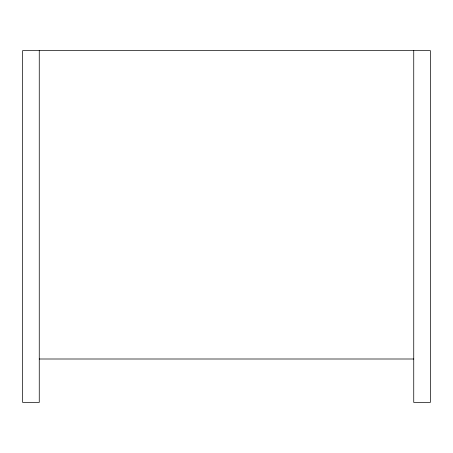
<?xml version="1.0" encoding="UTF-8"?>
<svg xmlns="http://www.w3.org/2000/svg" width="453" height="453" viewBox="0 0 453 453"><rect width="100%" height="100%" fill="white"/><g stroke="black" fill="none" stroke-linecap="round" stroke-linejoin="round"><path stroke-width="0.68" d="M39.258 359.002L413.742 359.002M413.742 50.583L413.742 402.417L430.35 402.417L430.35 50.583L22.65 50.583L22.65 402.417L39.258 402.417L39.258 50.583"/></g></svg>
